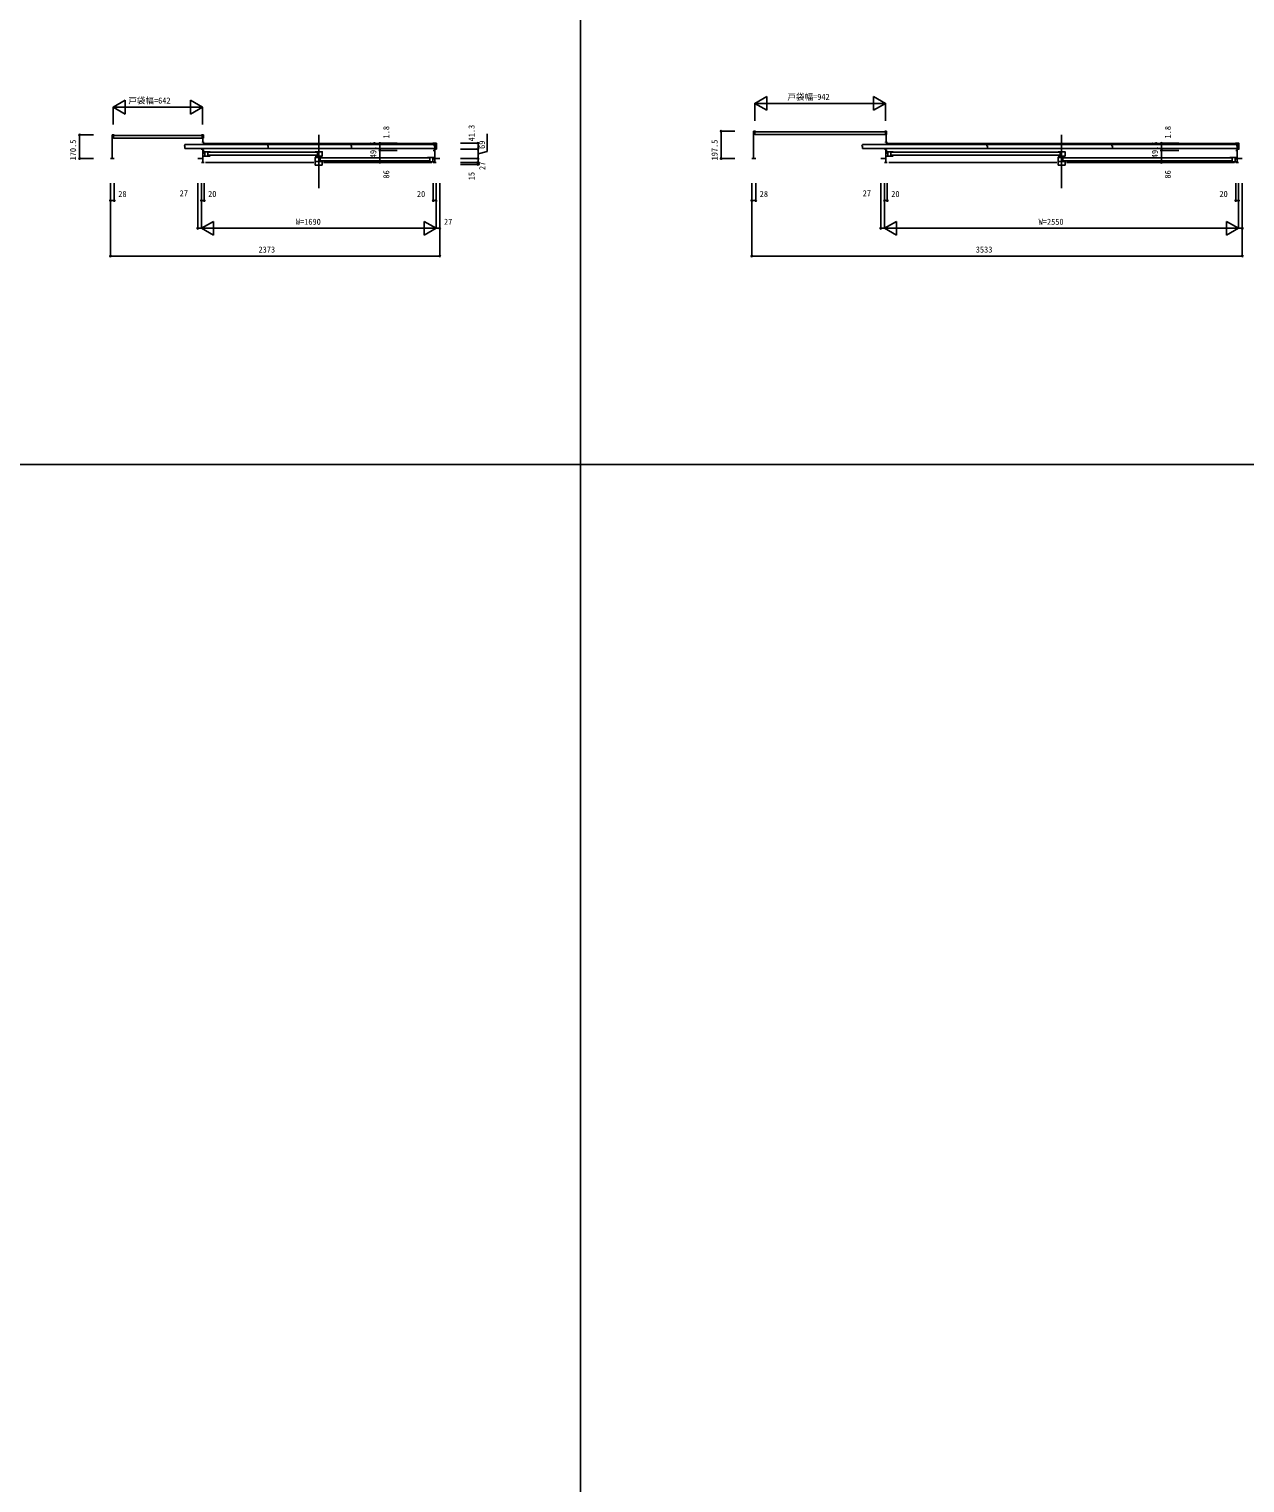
# Model space of a CAD drawing. Units: millimetres, scale not verified. Extents: x -27506 to 27500, y -20006 to 20000.
# Drawn here: x -12872 to -4115, y -9533 to 935 of the extents above; entities that cross this region are included whole.
import ezdxf
from ezdxf.enums import TextEntityAlignment as Align

# ---------------------------------------------------------------- set-up
doc = ezdxf.new("R2010")
doc.units = ezdxf.units.MM
doc.header["$LTSCALE"] = 24
for name, color, linetype in [('0-3_YKK_B1', 4, 'Continuous'), ('0-7_YKK_F1', 7, 'Continuous'), ('0-9_YKK_N1', 2, 'Continuous')]:
    doc.layers.add(name, color=color, linetype=linetype)
doc.styles.add('ＭＳ ゴシック', font='')
doc.styles.get('ＭＳ ゴシック').set_extended_font_data('MS Gothic')

msp = doc.modelspace()

# ---------------------------------------------------------------- linework, layer by layer
at = {"layer": '0-3_YKK_B1'}
for p, q in [((-12273.51, 172.5), (-12273.51, 2)), ((-12273.51, 166.2), (-12265.5, 166.2)), ((-12273.51, 151.2), (-12265.5, 151.2)), ((-12259.5, 172.5), (-12273.5, 172.5)), ((-12264.5, 167), (-12264.5, 150.4)), ((-12238.5, 168.5), (-12263, 168.5)), ((-11626, 148.9), (-12263, 148.9)), ((-11651.5, 167.2), (-12237.5, 167.2)), ((-11651.5, 167.5), (-11651.5, 167.2)), ((-11626, 168.5), (-11650.5, 168.5)), ((-11629.5, 172.51), (-11615.5, 172.51)), ((-11624.5, 150.4), (-11624.5, 167)), ((-11624, 118.3), (-11624, 123.7)), ((-11624, 122.5), (-11615, 122.5)), ((-11623.5, 148.8), (-11623.5, 172.51)), ((-11615.5, 148.8), (-11623.5, 148.8)), ((-9950, 110.5), (-11621, 110.5)), ((-11619.5, 148.8), (-11619.5, 122.5)), ((-11615.5, 172.51), (-11615.5, 148.8)), ((-11615, 123.7), (-11615, 118.3)), ((-10785.5, 174), (-10785.5, -210.5)), ((-9949.5, 112.3), (-9949.5, -25)), ((-7653.51, 199.5), (-7653.51, 2)), ((-7653.51, 193.2), (-7645.5, 193.2)), ((-7653.51, 178.2), (-7645.5, 178.2)), ((-7639.5, 199.5), (-7653.5, 199.5)), ((-7644.5, 194), (-7644.5, 177.4)), ((-7618.5, 195.5), (-7643, 195.5)), ((-6706, 175.9), (-7643, 175.9)), ((-6731.5, 194.2), (-7617.5, 194.2)), ((-6731.5, 194.5), (-6731.5, 194.2)), ((-6706, 195.5), (-6730.5, 195.5)), ((-6709.5, 199.51), (-6695.5, 199.51)), ((-6704.5, 177.4), (-6704.5, 194)), ((-6704, 118.3), (-6704, 123.7)), ((-6704, 122.5), (-6695, 122.5)), ((-6703.5, 175.8), (-6703.5, 199.51)), ((-6695.5, 175.8), (-6703.5, 175.8)), ((-4170, 110.5), (-6701, 110.5)), ((-6699.5, 175.8), (-6699.5, 122.5)), ((-6695.5, 199.51), (-6695.5, 175.8)), ((-6695, 123.7), (-6695, 118.3)), ((-5435.5, 174), (-5435.5, -210.5)), ((-4169.5, 112.3), (-4169.5, -25)), ((-12286.51, 2), (-12258.51, 2)), ((-11753, 92.48), (-11753, 95.21)), ((-11752.63, 95.7), (-11749.72, 96.47)), ((-11749.72, 91.22), (-11752.63, 92)), ((-11749.5, 101.75), (-11749.5, 96.75)), ((-11749.5, 90.95), (-11749.5, 76.19)), ((-11748, 103.25), (-10393, 103.25)), ((-11748, 74.75), (-10393, 74.75)), ((-11657.51, 2), (-11621.51, 2)), ((-11630.51, 0), (-11630.51, 2)), ((-11621.5, 61), (-11610.5, 61)), ((-11610.5, 41.35), (-11621.5, 41.35)), ((-11616.51, 51.5), (-11568.5, 51.5)), ((-11616.51, 20.2), (-11568.5, 20.2)), ((-11607.01, 51.5), (-11607.01, 20.2)), ((-11584.5, 51.5), (-11584.5, 20.2)), ((-11580.51, 47.9), (-10798.51, 47.9)), ((-10798.51, 25.9), (-11580.51, 25.9)), ((-11153, 92.48), (-11153, 95.21)), ((-11152.63, 95.7), (-11149.72, 96.47)), ((-11149.72, 91.22), (-11152.63, 92)), ((-11149.5, 101.75), (-11149.5, 96.75)), ((-11149.5, 90.95), (-11149.5, 76.19)), ((-10794.51, 51.5), (-10794.51, 19.8)), ((-10776.51, -18.4), (-10776.51, 10.5)), ((-10772.51, 6.9), (-9990.51, 6.9)), ((-10553, 92.48), (-10553, 95.21)), ((-10552.63, 95.7), (-10549.72, 96.47)), ((-10549.72, 91.22), (-10552.63, 92)), ((-10549.5, 101.75), (-10549.5, 96.75)), ((-10549.5, 90.95), (-10549.5, 76.19)), ((-10393, 103.25), (-9950.99, 103.25)), ((-10393, 74.75), (-9951, 74.75)), ((-10002.51, 10.5), (-9954.5, 10.5)), ((-9986.51, -20.8), (-9986.51, 10.5)), ((-9964, 10.5), (-9964, -20.8)), ((-9949.5, 61), (-9960.5, 61)), ((-9960.5, 0.35), (-9949.5, 0.35)), ((-9955, 72), (-9937.7, 72)), ((-9953.5, 92.23), (-9953.5, 95.46)), ((-9949.87, 96.82), (-9953.13, 95.95)), ((-9949.87, 90.87), (-9953.13, 91.75)), ((-9949.5, 101.75), (-9949.5, 97.3)), ((-9949.5, 90.93), (-9949.5, 76.25)), ((-9949.5, 71), (-9939.5, 71)), ((-9913.5, 2), (-9949.5, 2)), ((-9940.5, 0), (-9940.5, 2)), ((-9939.5, 71), (-9939.5, 68.5)), ((-7666.51, 2), (-7638.51, 2)), ((-6873, 92.48), (-6873, 95.21)), ((-6872.63, 95.7), (-6869.72, 96.47)), ((-6869.72, 91.22), (-6872.63, 92)), ((-6869.5, 101.75), (-6869.5, 96.75)), ((-6869.5, 90.95), (-6869.5, 76.19)), ((-6868, 103.25), (-5043, 103.25)), ((-6868, 74.75), (-5043, 74.75)), ((-6737.51, 2), (-6701.51, 2)), ((-6710.51, 0), (-6710.51, 2)), ((-6701.5, 61), (-6690.5, 61)), ((-6690.5, 41.35), (-6701.5, 41.35)), ((-6696.51, 51.5), (-6648.5, 51.5)), ((-6696.51, 20.2), (-6648.5, 20.2)), ((-6687.01, 51.5), (-6687.01, 20.2)), ((-6664.5, 51.5), (-6664.5, 20.2)), ((-6660.51, 47.9), (-5448.51, 47.9)), ((-5448.51, 25.9), (-6660.51, 25.9)), ((-5973, 92.48), (-5973, 95.21)), ((-5972.63, 95.7), (-5969.72, 96.47)), ((-5969.72, 91.22), (-5972.63, 92)), ((-5969.5, 101.75), (-5969.5, 96.75)), ((-5969.5, 90.95), (-5969.5, 76.19)), ((-5444.51, 51.5), (-5444.51, 19.8)), ((-5426.51, -18.4), (-5426.51, 10.5)), ((-5422.51, 6.9), (-4210.51, 6.9)), ((-5073, 92.48), (-5073, 95.21)), ((-5072.63, 95.7), (-5069.72, 96.47)), ((-5069.72, 91.22), (-5072.63, 92)), ((-5069.5, 101.75), (-5069.5, 96.75)), ((-5069.5, 90.95), (-5069.5, 76.19)), ((-5043, 103.25), (-4170.99, 103.25)), ((-5043, 74.75), (-4171, 74.75)), ((-4222.51, 10.5), (-4174.5, 10.5)), ((-4206.51, -20.8), (-4206.51, 10.5)), ((-4184, 10.5), (-4184, -20.8)), ((-4169.5, 61), (-4180.5, 61)), ((-4180.5, 0.35), (-4169.5, 0.35)), ((-4175, 72), (-4157.7, 72)), ((-4173.5, 92.23), (-4173.5, 95.46)), ((-4169.87, 96.82), (-4173.13, 95.95)), ((-4169.87, 90.87), (-4173.13, 91.75)), ((-4169.5, 101.75), (-4169.5, 97.3)), ((-4169.5, 90.93), (-4169.5, 76.25)), ((-4169.5, 71), (-4159.5, 71)), ((-4133.5, 2), (-4169.5, 2)), ((-4160.5, 0), (-4160.5, 2)), ((-4159.5, 71), (-4159.5, 68.5)), ((-11630.51, -25), (-11610.51, -25)), ((-11600.5, -25), (-10820.51, -25)), ((-10810.51, -18.4), (-10760.51, -18.4)), ((-10810.51, -46), (-10760.51, -46)), ((-9990.51, -15.1), (-10772.51, -15.1)), ((-10760.51, -17.1), (-10760.51, -46)), ((-10750.51, -25), (-9970.5, -25)), ((-10002.51, -20.8), (-9954.5, -20.8)), ((-9940.5, -25), (-9960.5, -25)), ((-6710.51, -25), (-6690.51, -25)), ((-6680.5, -25), (-5470.51, -25)), ((-5460.51, -18.4), (-5410.51, -18.4)), ((-5460.51, -46), (-5410.51, -46)), ((-4210.51, -15.1), (-5422.51, -15.1)), ((-5410.51, -17.1), (-5410.51, -46)), ((-5400.51, -25), (-4190.5, -25)), ((-4222.51, -20.8), (-4174.5, -20.8)), ((-4160.5, -25), (-4180.5, -25))]:
    msp.add_line(p, q, dxfattribs=at)
for points in [[(-9937.7, 68.7), (-9937.7, 112.3), (-9963, 112.3)], [(-4157.7, 68.7), (-4157.7, 112.3), (-4183, 112.3)], [(-11631.51, 71), (-11621.51, 71), (-11621.51, -25)], [(-10810.51, 19.8), (-10760.51, 19.8), (-10760.51, 51.5), (-10810.51, 51.5)], [(-10760.51, 10.5), (-10810.51, 10.5), (-10810.51, -46)], [(-6711.51, 71), (-6701.51, 71), (-6701.51, -25)], [(-5460.51, 19.8), (-5410.51, 19.8), (-5410.51, 51.5), (-5460.51, 51.5)], [(-5410.51, 10.5), (-5460.51, 10.5), (-5460.51, -46)]]:
    msp.add_lwpolyline(points, dxfattribs=at)
for centre, radius, start, end in [((-12263, 167), 1.5, 90, 180), ((-12263, 150.4), 1.5, 180, 270), ((-12238.5, 167.5), 1, 0, 90), ((-11650.5, 167.5), 1, 90, 180), ((-11626, 167), 1.5, 0, 90), ((-11626, 150.4), 1.5, 270, 0), ((-7643, 194), 1.5, 90, 180), ((-7643, 177.4), 1.5, 180, 270), ((-7618.5, 194.5), 1, 0, 90), ((-6730.5, 194.5), 1, 90, 180), ((-6706, 194), 1.5, 0, 90), ((-6706, 177.4), 1.5, 270, 0), ((-11752.5, 95.21), 0.5, 104.95496, 180), ((-11752.5, 92.48), 0.5, 179.99825, 255.04628), ((-11749.8, 96.76), 0.3, 285.05519, 0), ((-11749.8, 90.93), 0.3, 0, 74.94481), ((-11748, 101.75), 1.5, 90, 180), ((-11748, 76.25), 1.5, 180, 270), ((-11152.5, 95.21), 0.5, 104.95496, 180), ((-11152.5, 92.48), 0.5, 179.99825, 255.04628), ((-11149.8, 96.76), 0.3, 285.05519, 0), ((-11149.8, 90.93), 0.3, 0, 74.94481), ((-11148, 101.75), 1.5, 90, 180), ((-11148, 76.25), 1.5, 180, 270), ((-10552.5, 95.21), 0.5, 104.95496, 180), ((-10552.5, 92.48), 0.5, 179.99825, 255.04628), ((-10549.8, 96.76), 0.3, 285.05519, 0), ((-10549.8, 90.93), 0.3, 0, 74.94481), ((-10548, 101.75), 1.5, 90, 180), ((-10548, 76.25), 1.5, 180, 270), ((-9953, 95.46), 0.5, 104.95496, 180), ((-9953, 92.23), 0.5, 179.99825, 255.04628), ((-9951, 101.75), 1.5, 0, 90), ((-9951, 76.25), 1.5, 270, 359.99942), ((-9950, 97.3), 0.5, 284.95056, 359.98951), ((-9950, 90.39), 0.5, 0.01224, 75.05067), ((-6872.5, 95.21), 0.5, 104.95496, 180), ((-6872.5, 92.48), 0.5, 179.99825, 255.04628), ((-6869.8, 96.76), 0.3, 285.05519, 0), ((-6869.8, 90.93), 0.3, 0, 74.94481), ((-6868, 101.75), 1.5, 90, 180), ((-6868, 76.25), 1.5, 180, 270), ((-5972.5, 95.21), 0.5, 104.95496, 180), ((-5972.5, 92.48), 0.5, 179.99825, 255.04628), ((-5969.8, 96.76), 0.3, 285.05519, 0), ((-5969.8, 90.93), 0.3, 0, 74.94481), ((-5968, 101.75), 1.5, 90, 180), ((-5968, 76.25), 1.5, 180, 270), ((-5072.5, 95.21), 0.5, 104.95496, 180), ((-5072.5, 92.48), 0.5, 179.99825, 255.04628), ((-5069.8, 96.76), 0.3, 285.05519, 0), ((-5069.8, 90.93), 0.3, 0, 74.94481), ((-5068, 101.75), 1.5, 90, 180), ((-5068, 76.25), 1.5, 180, 270), ((-4173, 95.46), 0.5, 104.95496, 180), ((-4173, 92.23), 0.5, 179.99825, 255.04628), ((-4171, 101.75), 1.5, 0, 90), ((-4171, 76.25), 1.5, 270, 359.99942), ((-4170, 97.3), 0.5, 284.95056, 359.98951), ((-4170, 90.39), 0.5, 0.01224, 75.05067)]:
    msp.add_arc(centre, radius, start, end, dxfattribs=at)
at = {"layer": '0-7_YKK_F1'}
for p, q in [((-8900, -20000), (-8900, 19000)), ((-27500, -2200), (26500, -2200))]:
    msp.add_line(p, q, dxfattribs=at)
at = {"layer": '0-9_YKK_N1'}
for p, q in [((-12178.9, 322.51), (-12178.9, 422.51)), ((-11710.1, 322.51), (-11710.1, 422.51)), ((-7558.9, 349.51), (-7558.9, 449.51)), ((-6790.1, 349.51), (-6790.1, 449.51)), ((-11623.5, 372.51), (-12265.5, 372.51)), ((-12265.5, 247.51), (-12265.5, 372.51)), ((-11710.1, 322.51), (-11623.5, 372.51)), ((-6703.5, 399.51), (-7645.5, 399.51)), ((-7645.5, 274.51), (-7645.5, 399.51)), ((-6790.1, 349.51), (-6703.5, 399.51)), ((-12508, 172.5), (-12508, 2)), ((-12508, 172.5), (-12408, 172.5)), ((-10345.74, 110.5), (-10345.74, 112.3)), ((-10345.74, 112.3), (-10220.74, 112.3)), ((-10345.74, 110.5), (-10345.74, 61)), ((-10345.74, 110.5), (-10220.74, 110.5)), ((-9763.5, 112.3), (-9638.5, 112.3)), ((-9638.5, 112.3), (-9638.5, 71)), ((-9573.06, 52.68), (-9573.06, 180.6)), ((-7888, 199.5), (-7888, 2)), ((-7888, 199.5), (-7788, 199.5)), ((-4716.41, 110.5), (-4716.41, 112.3)), ((-4716.41, 112.3), (-4591.41, 112.3)), ((-4716.41, 110.5), (-4716.41, 61)), ((-4716.41, 110.5), (-4591.41, 110.5)), ((-12508, 2), (-12408, 2)), ((-10345.74, 61), (-10345.74, -25)), ((-10345.74, 61), (-10220.74, 61)), ((-9763.5, 71), (-9638.5, 71)), ((-9763.5, 2), (-9638.5, 2)), ((-9638.5, 71), (-9638.5, 2)), ((-9638.5, 36.5), (-9573.06, 52.68)), ((-9638.5, 2), (-9638.5, -25)), ((-7888, 2), (-7788, 2)), ((-4716.41, 61), (-4716.41, -25)), ((-4716.41, 61), (-4591.41, 61)), ((-10345.74, -25), (-10220.74, -25)), ((-9763.5, -25), (-9638.5, -25)), ((-9763.5, -40), (-9638.5, -40)), ((-9638.5, -25), (-9638.5, -40)), ((-4716.41, -25), (-4591.41, -25)), ((-12286.5, -175), (-12286.5, -700)), ((-12258.5, -175), (-12258.5, -300)), ((-11657.5, -175), (-11657.5, -500)), ((-11630.5, -175), (-11630.5, -500)), ((-11610.5, -175), (-11610.5, -300)), ((-9960.5, -175), (-9960.5, -300)), ((-9940.5, -175), (-9940.5, -500)), ((-9913.5, -175), (-9913.5, -700)), ((-7666.5, -175), (-7666.5, -700)), ((-7638.5, -175), (-7638.5, -300)), ((-6737.5, -175), (-6737.5, -500)), ((-6710.5, -175), (-6710.5, -500)), ((-6690.5, -175), (-6690.5, -300)), ((-4180.5, -175), (-4180.5, -300)), ((-4160.5, -175), (-4160.5, -500)), ((-4133.5, -175), (-4133.5, -700)), ((-12286.5, -300), (-12258.5, -300)), ((-11630.5, -300), (-11610.5, -300)), ((-9960.5, -300), (-9940.5, -300)), ((-7666.5, -300), (-7638.5, -300)), ((-6710.5, -300), (-6690.5, -300)), ((-4180.5, -300), (-4160.5, -300)), ((-11657.5, -500), (-11630.5, -500)), ((-11543.9, -450), (-11630.5, -500)), ((-11630.5, -500), (-9940.5, -500)), ((-11630.5, -500), (-11543.9, -550)), ((-11543.9, -450), (-11543.9, -550)), ((-10027.1, -450), (-9940.5, -500)), ((-10027.1, -450), (-10027.1, -550)), ((-9940.5, -500), (-10027.1, -550)), ((-9940.5, -500), (-9913.5, -500)), ((-6737.5, -500), (-6710.5, -500)), ((-6623.9, -450), (-6710.5, -500)), ((-6710.5, -500), (-4160.5, -500)), ((-6710.5, -500), (-6623.9, -550)), ((-6623.9, -450), (-6623.9, -550)), ((-4247.1, -450), (-4160.5, -500)), ((-4247.1, -450), (-4247.1, -550)), ((-4160.5, -500), (-4247.1, -550)), ((-4160.5, -500), (-4133.5, -500)), ((-12286.5, -700), (-9913.5, -700)), ((-7666.5, -700), (-4133.5, -700))]:
    msp.add_line(p, q, dxfattribs=at)
for points in [[(-12178.9, 322.51), (-12265.5, 372.51), (-12178.9, 422.51)], [(-11623.5, 247.51), (-11623.5, 372.51), (-11710.1, 422.51)], [(-7558.9, 349.51), (-7645.5, 399.51), (-7558.9, 449.51)], [(-6703.5, 274.51), (-6703.5, 399.51), (-6790.1, 449.51)]]:
    msp.add_lwpolyline(points, dxfattribs=at)
for centre in [(-12508, 172.5), (-10345.74, 112.3), (-10345.74, 110.5), (-9638.5, 112.3), (-7888, 199.5), (-4716.41, 112.3), (-4716.41, 110.5), (-12508, 2), (-10345.74, 61), (-9638.5, 71), (-9638.5, 2), (-7888, 2), (-4716.41, 61), (-10345.74, -25), (-9638.5, -25), (-9638.5, -40), (-4716.41, -25), (-12286.5, -300), (-12258.5, -300), (-11630.5, -300), (-11610.5, -300), (-9960.5, -300), (-9940.5, -300), (-7666.5, -300), (-7638.5, -300), (-6710.5, -300), (-6690.5, -300), (-4180.5, -300), (-4160.5, -300), (-11657.5, -500), (-9913.5, -500), (-6737.5, -500), (-4133.5, -500), (-12286.5, -700), (-9913.5, -700), (-7666.5, -700), (-4133.5, -700)]:
    msp.add_circle(centre, 5, dxfattribs=at)

# ---------------------------------------------------------------- texts
at = {"layer": '0-9_YKK_N1', "style": 'ＭＳ ゴシック'}
for s, p in [('戸袋幅=642', (-12157.36, 384.51)), ('戸袋幅=942', (-7410.01, 411.51)), ('28', (-12229.5, -288)), ('27', (-11787.5, -283.04)), ('20', (-11582.5, -288)), ('20', (-10078.5, -288)), ('28', (-7609.5, -288)), ('27', (-6867.5, -283.04)), ('20', (-6662.5, -288)), ('20', (-4298.5, -288)), ('W=1690', (-10950.5, -488)), ('27', (-9883.5, -488)), ('W=2550', (-5600.5, -488)), ('2373', (-11219.53, -688)), ('3533', (-6053.25, -688))]:
    msp.add_text(s, height=43.99, dxfattribs=at).set_placement(p, align=Align.BOTTOM_LEFT)
for s, p in [('1.8', (-10264.21, 146.94)), ('41.3', (-9650.5, 125.9)), ('1.8', (-4634.88, 146.94)), ('170.5', (-12520, -11.08)), ('49.5', (-10357.74, 4.92)), ('69', (-9574.6, 71.79)), ('197.5', (-7900, -11.08)), ('49.5', (-4728.41, 4.92)), ('86', (-10264.21, -141.59)), ('15', (-9650.5, -154)), ('27', (-9572.85, -80.27)), ('86', (-4634.88, -141.59))]:
    msp.add_text(s, height=43.99, rotation=90, dxfattribs=at).set_placement(p, align=Align.BOTTOM_LEFT)

doc.saveas('drawing.dxf')
